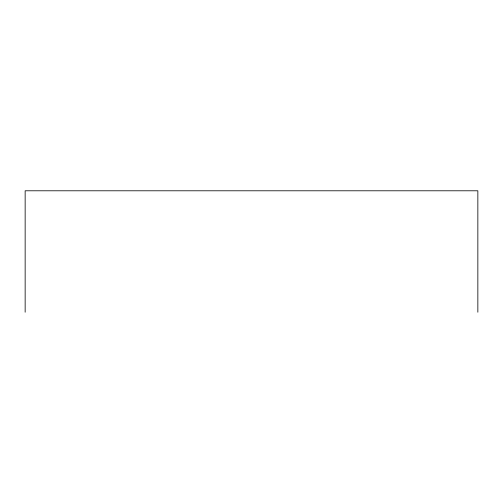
<?xml version="1.0" encoding="UTF-8"?>
<svg xmlns="http://www.w3.org/2000/svg" width="503" height="503" viewBox="0 0 503 503"><rect width="100%" height="100%" fill="white"/><g stroke="black" fill="none" stroke-linecap="round" stroke-linejoin="round"><path stroke-width="0.75" d="M477.85 312.212L477.85 190.788L25.15 190.788L25.15 312.212"/></g></svg>
